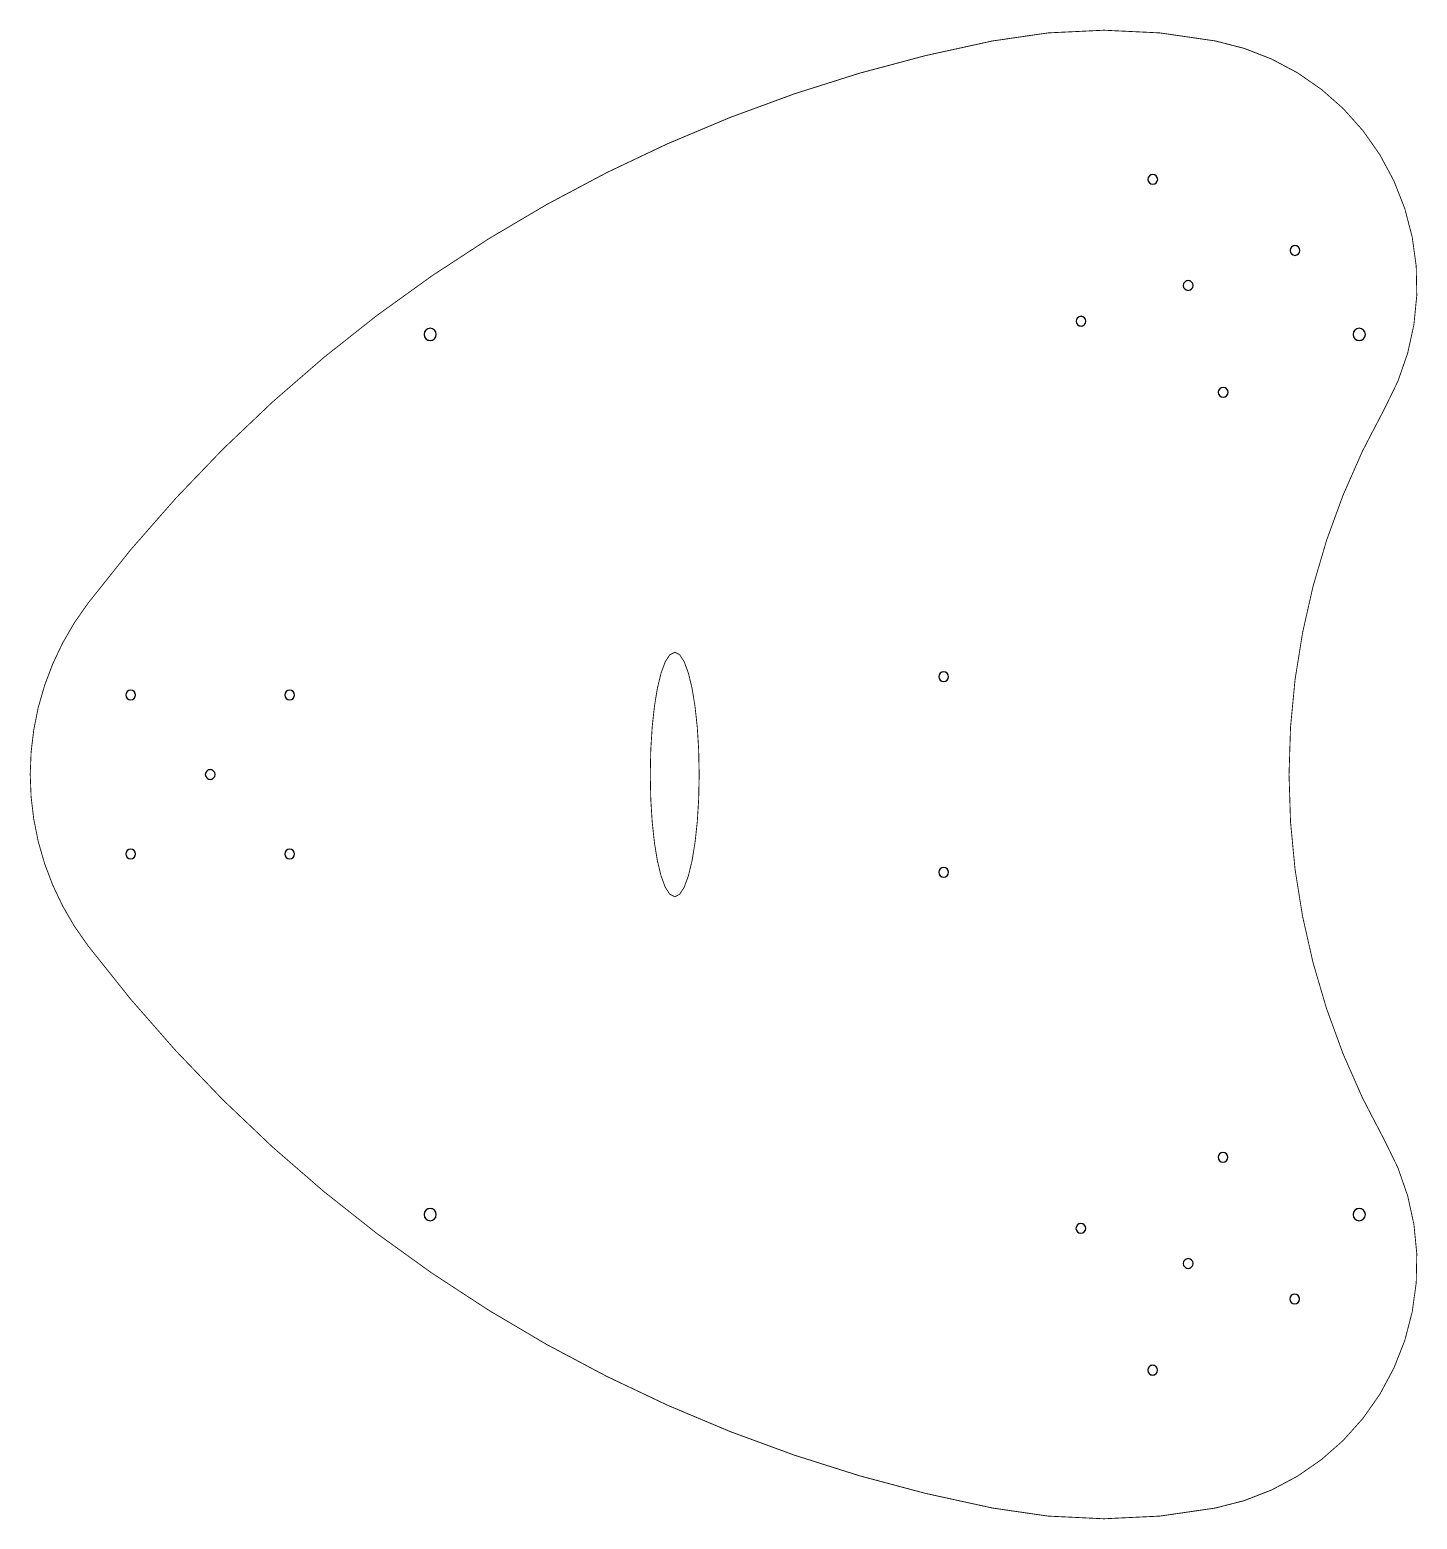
# Model space of a CAD drawing. Extents: x 0.1 to 22.5, y 0 to 24.
import ezdxf

# ---------------------------------------------------------------- set-up
doc = ezdxf.new("R2010")
doc.units = 0
doc.layers.get('0').update_dxf_attribs({"linetype": 'CONTINUOUS'})

msp = doc.modelspace()

# ---------------------------------------------------------------- linework, layer by layer
at = {"color": 0, "const_width": 0.01378}
for points in [[(15.6121, 0.22222), (16.5058, 0.09256), (17.4058, 0.04937), (18.3058, 0.09256), (19.1997, 0.22222), (19.6642, 0.3418), (20.1065, 0.51384), (20.5228, 0.7353), (20.909, 1.00309), (21.2613, 1.31418), (21.5757, 1.66547), (21.8485, 2.05393), (22.0754, 2.47646), (22.2506, 2.92307), (22.37, 3.38243), (22.4342, 3.84956), (22.4432, 4.31944), (22.3974, 4.78717), (22.2967, 5.24778), (22.1414, 5.69629), (21.9317, 6.12771), (21.5694, 6.82443), (21.2554, 7.53776), (20.9897, 8.26525), (20.7724, 9.00461), (20.6033, 9.75347), (20.4825, 10.5094), (20.4101, 11.2702), (20.386, 12.0333), (20.4101, 12.7963), (20.4825, 13.5571), (20.6033, 14.3131), (20.7724, 15.0619), (20.9897, 15.8012), (21.2554, 16.5287), (21.5694, 17.2421), (21.9317, 17.9387), (22.1414, 18.3703), (22.2967, 18.8187), (22.3974, 19.2793), (22.4432, 19.7471), (22.4342, 20.2169), (22.37, 20.684), (22.2506, 21.1433), (22.0754, 21.59), (21.8485, 22.0125), (21.5757, 22.4011), (21.2613, 22.7524), (20.909, 23.0635), (20.5228, 23.3312), (20.1065, 23.5526), (19.6642, 23.7247), (19.1997, 23.8443), (18.3058, 23.9739), (17.4058, 24.0171), (16.5058, 23.9739), (15.6121, 23.8443), (14.5317, 23.6082), (13.4671, 23.324), (12.42, 22.9925), (11.3917, 22.6146), (10.3836, 22.1913), (9.39725, 21.7232), (8.43403, 21.2115), (7.49539, 20.6572), (6.58279, 20.0608), (5.69769, 19.4235), (4.84153, 18.7461), (4.01574, 18.0294), (3.22174, 17.2746), (2.46099, 16.4824), (1.73503, 15.6535), (1.04519, 14.7892), (0.82731, 14.4768), (0.63846, 14.1515), (0.47873, 13.8154), (0.34798, 13.47), (0.24631, 13.1172), (0.17372, 12.759), (0.1301, 12.397), (0.11561, 12.0333), (0.1301, 11.6695), (0.17372, 11.3075), (0.24631, 10.9493), (0.34798, 10.5965), (0.47873, 10.2511), (0.63846, 9.91487), (0.82731, 9.58968), (1.04519, 9.27735), (1.73503, 8.41297), (2.46099, 7.58419), (3.22174, 6.79189), (4.01574, 6.037), (4.84153, 5.32042), (5.69769, 4.64301), (6.58279, 4.00569), (7.49539, 3.4094), (8.43403, 2.85493), (9.39725, 2.34332), (10.3836, 1.87532), (11.3917, 1.45193), (12.42, 1.07406), (13.4671, 0.74257), (14.5317, 0.45833), (15.6121, 0.22222)], [(18.2711, 21.6151), (18.2649, 21.6458), (18.2481, 21.6708), (18.2229, 21.6878), (18.1924, 21.6939), (18.1617, 21.6878), (18.1367, 21.6708), (18.1197, 21.6458), (18.1136, 21.6151), (18.1197, 21.5846), (18.1367, 21.5596), (18.1617, 21.5426), (18.1924, 21.5364), (18.2229, 21.5426), (18.2481, 21.5596), (18.2649, 21.5846), (18.2711, 21.6151)], [(20.56, 20.4707), (20.5538, 20.5014), (20.5369, 20.5264), (20.5119, 20.5433), (20.4813, 20.5494), (20.4506, 20.5433), (20.4256, 20.5264), (20.4088, 20.5014), (20.4025, 20.4707), (20.4088, 20.4401), (20.4256, 20.4151), (20.4506, 20.3982), (20.4813, 20.3919), (20.5119, 20.3982), (20.5369, 20.4151), (20.5538, 20.4401), (20.56, 20.4707)], [(18.8404, 19.9072), (18.8343, 19.9379), (18.8174, 19.9629), (18.7924, 19.9799), (18.7617, 19.986), (18.731, 19.9799), (18.706, 19.9629), (18.6892, 19.9379), (18.6831, 19.9072), (18.6892, 19.8767), (18.706, 19.8517), (18.731, 19.8347), (18.7617, 19.8285), (18.7924, 19.8347), (18.8174, 19.8517), (18.8343, 19.8767), (18.8404, 19.9072)], [(6.65474, 19.1199), (6.64697, 19.1582), (6.62586, 19.1894), (6.59461, 19.2106), (6.55632, 19.2182), (6.51796, 19.2106), (6.48671, 19.1894), (6.4656, 19.1582), (6.4579, 19.1199), (6.4656, 19.0815), (6.48671, 19.0503), (6.51796, 19.0292), (6.55632, 19.0214), (6.59461, 19.0292), (6.62586, 19.0503), (6.64697, 19.0815), (6.65474, 19.1199)], [(17.1154, 19.3319), (17.1092, 19.3626), (17.0922, 19.3876), (17.0672, 19.4044), (17.0367, 19.4107), (17.006, 19.4044), (16.981, 19.3876), (16.964, 19.3626), (16.9579, 19.3319), (16.964, 19.3014), (16.981, 19.2763), (17.006, 19.2594), (17.0367, 19.2532), (17.0672, 19.2594), (17.0922, 19.2763), (17.1092, 19.3014), (17.1154, 19.3319)], [(21.6153, 19.1199), (21.6076, 19.1582), (21.5865, 19.1894), (21.5553, 19.2106), (21.5169, 19.2182), (21.4786, 19.2106), (21.4474, 19.1894), (21.4262, 19.1582), (21.4185, 19.1199), (21.4262, 19.0815), (21.4474, 19.0503), (21.4786, 19.0292), (21.5169, 19.0214), (21.5553, 19.0292), (21.5865, 19.0503), (21.6076, 19.0815), (21.6153, 19.1199)], [(19.4043, 18.1875), (19.3981, 18.2182), (19.3812, 18.2432), (19.3561, 18.2601), (19.3256, 18.2663), (19.2949, 18.2601), (19.2699, 18.2432), (19.2529, 18.2182), (19.2468, 18.1875), (19.2529, 18.1569), (19.2699, 18.1319), (19.2949, 18.115), (19.3256, 18.1087), (19.3561, 18.115), (19.3812, 18.1319), (19.3981, 18.1569), (19.4043, 18.1875)], [(10.494, 14.0017), (10.4146, 13.9618), (10.3407, 13.8471), (10.2739, 13.6656), (10.2156, 13.4252), (10.1675, 13.1338), (10.1312, 12.7995), (10.1083, 12.43), (10.1003, 12.0332), (10.1083, 11.6365), (10.1312, 11.267), (10.1675, 10.9327), (10.2156, 10.6413), (10.2739, 10.4009), (10.3407, 10.2195), (10.4146, 10.1048), (10.494, 10.0647), (10.5733, 10.1048), (10.6472, 10.2195), (10.7141, 10.4009), (10.7723, 10.6413), (10.8204, 10.9327), (10.8567, 11.267), (10.8797, 11.6365), (10.8877, 12.0332), (10.8797, 12.43), (10.8567, 12.7995), (10.8204, 13.1338), (10.7723, 13.4252), (10.7141, 13.6656), (10.6472, 13.8471), (10.5733, 13.9618), (10.494, 14.0017)], [(14.9035, 13.608), (14.8972, 13.6387), (14.8804, 13.6637), (14.8554, 13.6806), (14.8247, 13.6868), (14.794, 13.6806), (14.769, 13.6637), (14.7522, 13.6387), (14.746, 13.608), (14.7522, 13.5774), (14.769, 13.5524), (14.794, 13.5355), (14.8247, 13.5293), (14.8554, 13.5355), (14.8804, 13.5524), (14.8972, 13.5774), (14.9035, 13.608)], [(1.81287, 13.3128), (1.80669, 13.3434), (1.78982, 13.3684), (1.76481, 13.3853), (1.73415, 13.3915), (1.70344, 13.3853), (1.67844, 13.3684), (1.66157, 13.3434), (1.65543, 13.3128), (1.66157, 13.2821), (1.67844, 13.2571), (1.70344, 13.2402), (1.73415, 13.234), (1.76481, 13.2402), (1.78982, 13.2571), (1.80669, 13.2821), (1.81287, 13.3128)], [(4.37196, 13.3128), (4.36572, 13.3434), (4.34885, 13.3684), (4.32383, 13.3853), (4.29324, 13.3915), (4.26253, 13.3853), (4.23753, 13.3684), (4.22065, 13.3434), (4.21446, 13.3128), (4.22065, 13.2821), (4.23753, 13.2571), (4.26253, 13.2402), (4.29324, 13.234), (4.32383, 13.2402), (4.34885, 13.2571), (4.36572, 13.2821), (4.37196, 13.3128)], [(3.09244, 12.0332), (3.08621, 12.0639), (3.06933, 12.0889), (3.04432, 12.1058), (3.01367, 12.112), (2.98301, 12.1058), (2.95801, 12.0889), (2.94114, 12.0639), (2.93494, 12.0332), (2.94114, 12.0026), (2.95801, 11.9776), (2.98301, 11.9607), (3.01367, 11.9545), (3.04432, 11.9607), (3.06933, 11.9776), (3.08621, 12.0026), (3.09244, 12.0332)], [(1.81287, 10.7537), (1.80669, 10.7844), (1.78982, 10.8094), (1.76481, 10.8263), (1.73415, 10.8325), (1.70344, 10.8263), (1.67844, 10.8094), (1.66157, 10.7844), (1.65543, 10.7537), (1.66157, 10.7231), (1.67844, 10.6981), (1.70344, 10.6812), (1.73415, 10.675), (1.76481, 10.6812), (1.78982, 10.6981), (1.80669, 10.7231), (1.81287, 10.7537)], [(4.37196, 10.7537), (4.36572, 10.7844), (4.34885, 10.8094), (4.32383, 10.8263), (4.29324, 10.8325), (4.26253, 10.8263), (4.23753, 10.8094), (4.22065, 10.7844), (4.21446, 10.7537), (4.22065, 10.7231), (4.23753, 10.6981), (4.26253, 10.6812), (4.29324, 10.675), (4.32383, 10.6812), (4.34885, 10.6981), (4.36572, 10.7231), (4.37196, 10.7537)], [(14.9035, 10.4584), (14.8972, 10.4891), (14.8804, 10.5141), (14.8554, 10.531), (14.8247, 10.5372), (14.794, 10.531), (14.769, 10.5141), (14.7522, 10.4891), (14.746, 10.4584), (14.7522, 10.4278), (14.769, 10.4028), (14.794, 10.3859), (14.8247, 10.3797), (14.8554, 10.3859), (14.8804, 10.4028), (14.8972, 10.4278), (14.9035, 10.4584)], [(19.4013, 5.86996), (19.3951, 5.90061), (19.3782, 5.92562), (19.3532, 5.94249), (19.3226, 5.94868), (19.2919, 5.94249), (19.2668, 5.92562), (19.25, 5.90061), (19.2438, 5.86996), (19.25, 5.83931), (19.2668, 5.81429), (19.2919, 5.79742), (19.3226, 5.79124), (19.3532, 5.79742), (19.3782, 5.81429), (19.3951, 5.83931), (19.4013, 5.86996)], [(6.65474, 4.94661), (6.64697, 4.98497), (6.62586, 5.01622), (6.59461, 5.03733), (6.55632, 5.04503), (6.51796, 5.03733), (6.48671, 5.01622), (6.4656, 4.98497), (6.4579, 4.94661), (6.4656, 4.90831), (6.48671, 4.87706), (6.51796, 4.85596), (6.55632, 4.84819), (6.59461, 4.85596), (6.62586, 4.87706), (6.64697, 4.90831), (6.65474, 4.94661)], [(21.6153, 4.94661), (21.6076, 4.98497), (21.5865, 5.01622), (21.5553, 5.03733), (21.5169, 5.04503), (21.4786, 5.03733), (21.4474, 5.01622), (21.4262, 4.98497), (21.4185, 4.94661), (21.4262, 4.90831), (21.4474, 4.87706), (21.4786, 4.85596), (21.5169, 4.84819), (21.5553, 4.85596), (21.5865, 4.87706), (21.6076, 4.90831), (21.6153, 4.94661)], [(17.1124, 4.72553), (17.1061, 4.75618), (17.0893, 4.78119), (17.0643, 4.79807), (17.0338, 4.80425), (17.0029, 4.79807), (16.9779, 4.78119), (16.9611, 4.75618), (16.9549, 4.72553), (16.9611, 4.69488), (16.9779, 4.66986), (17.0029, 4.653), (17.0338, 4.64675), (17.0643, 4.653), (17.0893, 4.66986), (17.1061, 4.69488), (17.1124, 4.72553)], [(18.8404, 4.15924), (18.8343, 4.18989), (18.8174, 4.2149), (18.7924, 4.23178), (18.7617, 4.23796), (18.731, 4.23178), (18.706, 4.2149), (18.6892, 4.18989), (18.6831, 4.15924), (18.6892, 4.12858), (18.706, 4.10357), (18.731, 4.08669), (18.7617, 4.08046), (18.7924, 4.08669), (18.8174, 4.10357), (18.8343, 4.12858), (18.8404, 4.15924)], [(20.5571, 3.58669), (20.5508, 3.6174), (20.5339, 3.64242), (20.5089, 3.65929), (20.4783, 3.66542), (20.4476, 3.65929), (20.4226, 3.64242), (20.4057, 3.6174), (20.3996, 3.58669), (20.4057, 3.55604), (20.4226, 3.53103), (20.4476, 3.51417), (20.4783, 3.50797), (20.5089, 3.51417), (20.5339, 3.53103), (20.5508, 3.55604), (20.5571, 3.58669)], [(18.2681, 2.44228), (18.2619, 2.47299), (18.245, 2.49799), (18.22, 2.51486), (18.1894, 2.52106), (18.1588, 2.51486), (18.1336, 2.49799), (18.1168, 2.47299), (18.1106, 2.44228), (18.1168, 2.41168), (18.1336, 2.38667), (18.1588, 2.36979), (18.1894, 2.36356), (18.22, 2.36979), (18.245, 2.38667), (18.2619, 2.41168), (18.2681, 2.44228)]]:
    msp.add_lwpolyline(points, close=True, dxfattribs=at)
at = {"color": 254}
for points in [[(18.2711, 21.6151), (18.2649, 21.6458), (18.2481, 21.6708), (18.2229, 21.6878), (18.1924, 21.6939), (18.1617, 21.6878), (18.1367, 21.6708), (18.1197, 21.6458), (18.1136, 21.6151), (18.1197, 21.5846), (18.1367, 21.5596), (18.1617, 21.5426), (18.1924, 21.5364), (18.2229, 21.5426), (18.2481, 21.5596), (18.2649, 21.5846), (18.2711, 21.6151)], [(20.56, 20.4707), (20.5538, 20.5014), (20.5369, 20.5264), (20.5119, 20.5433), (20.4813, 20.5494), (20.4506, 20.5433), (20.4256, 20.5264), (20.4088, 20.5014), (20.4025, 20.4707), (20.4088, 20.4401), (20.4256, 20.4151), (20.4506, 20.3982), (20.4813, 20.3919), (20.5119, 20.3982), (20.5369, 20.4151), (20.5538, 20.4401), (20.56, 20.4707)], [(18.8404, 19.9072), (18.8343, 19.9379), (18.8174, 19.9629), (18.7924, 19.9799), (18.7617, 19.986), (18.731, 19.9799), (18.706, 19.9629), (18.6892, 19.9379), (18.6831, 19.9072), (18.6892, 19.8767), (18.706, 19.8517), (18.731, 19.8347), (18.7617, 19.8285), (18.7924, 19.8347), (18.8174, 19.8517), (18.8343, 19.8767), (18.8404, 19.9072)], [(6.65474, 19.1199), (6.64697, 19.1582), (6.62586, 19.1894), (6.59461, 19.2106), (6.55632, 19.2182), (6.51796, 19.2106), (6.48671, 19.1894), (6.4656, 19.1582), (6.4579, 19.1199), (6.4656, 19.0815), (6.48671, 19.0503), (6.51796, 19.0292), (6.55632, 19.0214), (6.59461, 19.0292), (6.62586, 19.0503), (6.64697, 19.0815), (6.65474, 19.1199)], [(17.1154, 19.3319), (17.1092, 19.3626), (17.0922, 19.3876), (17.0672, 19.4044), (17.0367, 19.4107), (17.006, 19.4044), (16.981, 19.3876), (16.964, 19.3626), (16.9579, 19.3319), (16.964, 19.3014), (16.981, 19.2763), (17.006, 19.2594), (17.0367, 19.2532), (17.0672, 19.2594), (17.0922, 19.2763), (17.1092, 19.3014), (17.1154, 19.3319)], [(21.6153, 19.1199), (21.6076, 19.1582), (21.5865, 19.1894), (21.5553, 19.2106), (21.5169, 19.2182), (21.4786, 19.2106), (21.4474, 19.1894), (21.4262, 19.1582), (21.4185, 19.1199), (21.4262, 19.0815), (21.4474, 19.0503), (21.4786, 19.0292), (21.5169, 19.0214), (21.5553, 19.0292), (21.5865, 19.0503), (21.6076, 19.0815), (21.6153, 19.1199)], [(19.4043, 18.1875), (19.3981, 18.2182), (19.3812, 18.2432), (19.3561, 18.2601), (19.3256, 18.2663), (19.2949, 18.2601), (19.2699, 18.2432), (19.2529, 18.2182), (19.2468, 18.1875), (19.2529, 18.1569), (19.2699, 18.1319), (19.2949, 18.115), (19.3256, 18.1087), (19.3561, 18.115), (19.3812, 18.1319), (19.3981, 18.1569), (19.4043, 18.1875)], [(14.9035, 13.608), (14.8972, 13.6387), (14.8804, 13.6637), (14.8554, 13.6806), (14.8247, 13.6868), (14.794, 13.6806), (14.769, 13.6637), (14.7522, 13.6387), (14.746, 13.608), (14.7522, 13.5774), (14.769, 13.5524), (14.794, 13.5355), (14.8247, 13.5293), (14.8554, 13.5355), (14.8804, 13.5524), (14.8972, 13.5774), (14.9035, 13.608)], [(1.81287, 13.3128), (1.80669, 13.3434), (1.78982, 13.3684), (1.76481, 13.3853), (1.73415, 13.3915), (1.70344, 13.3853), (1.67844, 13.3684), (1.66157, 13.3434), (1.65543, 13.3128), (1.66157, 13.2821), (1.67844, 13.2571), (1.70344, 13.2402), (1.73415, 13.234), (1.76481, 13.2402), (1.78982, 13.2571), (1.80669, 13.2821), (1.81287, 13.3128)], [(4.37196, 13.3128), (4.36572, 13.3434), (4.34885, 13.3684), (4.32383, 13.3853), (4.29324, 13.3915), (4.26253, 13.3853), (4.23753, 13.3684), (4.22065, 13.3434), (4.21446, 13.3128), (4.22065, 13.2821), (4.23753, 13.2571), (4.26253, 13.2402), (4.29324, 13.234), (4.32383, 13.2402), (4.34885, 13.2571), (4.36572, 13.2821), (4.37196, 13.3128)], [(3.09244, 12.0332), (3.08621, 12.0639), (3.06933, 12.0889), (3.04432, 12.1058), (3.01367, 12.112), (2.98301, 12.1058), (2.95801, 12.0889), (2.94114, 12.0639), (2.93494, 12.0332), (2.94114, 12.0026), (2.95801, 11.9776), (2.98301, 11.9607), (3.01367, 11.9545), (3.04432, 11.9607), (3.06933, 11.9776), (3.08621, 12.0026), (3.09244, 12.0332)], [(1.81287, 10.7537), (1.80669, 10.7844), (1.78982, 10.8094), (1.76481, 10.8263), (1.73415, 10.8325), (1.70344, 10.8263), (1.67844, 10.8094), (1.66157, 10.7844), (1.65543, 10.7537), (1.66157, 10.7231), (1.67844, 10.6981), (1.70344, 10.6812), (1.73415, 10.675), (1.76481, 10.6812), (1.78982, 10.6981), (1.80669, 10.7231), (1.81287, 10.7537)], [(4.37196, 10.7537), (4.36572, 10.7844), (4.34885, 10.8094), (4.32383, 10.8263), (4.29324, 10.8325), (4.26253, 10.8263), (4.23753, 10.8094), (4.22065, 10.7844), (4.21446, 10.7537), (4.22065, 10.7231), (4.23753, 10.6981), (4.26253, 10.6812), (4.29324, 10.675), (4.32383, 10.6812), (4.34885, 10.6981), (4.36572, 10.7231), (4.37196, 10.7537)], [(14.9035, 10.4584), (14.8972, 10.4891), (14.8804, 10.5141), (14.8554, 10.531), (14.8247, 10.5372), (14.794, 10.531), (14.769, 10.5141), (14.7522, 10.4891), (14.746, 10.4584), (14.7522, 10.4278), (14.769, 10.4028), (14.794, 10.3859), (14.8247, 10.3797), (14.8554, 10.3859), (14.8804, 10.4028), (14.8972, 10.4278), (14.9035, 10.4584)], [(19.4013, 5.86996), (19.3951, 5.90061), (19.3782, 5.92562), (19.3532, 5.94249), (19.3226, 5.94868), (19.2919, 5.94249), (19.2668, 5.92562), (19.25, 5.90061), (19.2438, 5.86996), (19.25, 5.83931), (19.2668, 5.81429), (19.2919, 5.79742), (19.3226, 5.79124), (19.3532, 5.79742), (19.3782, 5.81429), (19.3951, 5.83931), (19.4013, 5.86996)], [(6.65474, 4.94661), (6.64697, 4.98497), (6.62586, 5.01622), (6.59461, 5.03733), (6.55632, 5.04503), (6.51796, 5.03733), (6.48671, 5.01622), (6.4656, 4.98497), (6.4579, 4.94661), (6.4656, 4.90831), (6.48671, 4.87706), (6.51796, 4.85596), (6.55632, 4.84819), (6.59461, 4.85596), (6.62586, 4.87706), (6.64697, 4.90831), (6.65474, 4.94661)], [(21.6153, 4.94661), (21.6076, 4.98497), (21.5865, 5.01622), (21.5553, 5.03733), (21.5169, 5.04503), (21.4786, 5.03733), (21.4474, 5.01622), (21.4262, 4.98497), (21.4185, 4.94661), (21.4262, 4.90831), (21.4474, 4.87706), (21.4786, 4.85596), (21.5169, 4.84819), (21.5553, 4.85596), (21.5865, 4.87706), (21.6076, 4.90831), (21.6153, 4.94661)], [(17.1124, 4.72553), (17.1061, 4.75618), (17.0893, 4.78119), (17.0643, 4.79807), (17.0338, 4.80425), (17.0029, 4.79807), (16.9779, 4.78119), (16.9611, 4.75618), (16.9549, 4.72553), (16.9611, 4.69488), (16.9779, 4.66986), (17.0029, 4.653), (17.0338, 4.64675), (17.0643, 4.653), (17.0893, 4.66986), (17.1061, 4.69488), (17.1124, 4.72553)], [(18.8404, 4.15924), (18.8343, 4.18989), (18.8174, 4.2149), (18.7924, 4.23178), (18.7617, 4.23796), (18.731, 4.23178), (18.706, 4.2149), (18.6892, 4.18989), (18.6831, 4.15924), (18.6892, 4.12858), (18.706, 4.10357), (18.731, 4.08669), (18.7617, 4.08046), (18.7924, 4.08669), (18.8174, 4.10357), (18.8343, 4.12858), (18.8404, 4.15924)], [(20.5571, 3.58669), (20.5508, 3.6174), (20.5339, 3.64242), (20.5089, 3.65929), (20.4783, 3.66542), (20.4476, 3.65929), (20.4226, 3.64242), (20.4057, 3.6174), (20.3996, 3.58669), (20.4057, 3.55604), (20.4226, 3.53103), (20.4476, 3.51417), (20.4783, 3.50797), (20.5089, 3.51417), (20.5339, 3.53103), (20.5508, 3.55604), (20.5571, 3.58669)], [(18.2681, 2.44228), (18.2619, 2.47299), (18.245, 2.49799), (18.22, 2.51486), (18.1894, 2.52106), (18.1588, 2.51486), (18.1336, 2.49799), (18.1168, 2.47299), (18.1106, 2.44228), (18.1168, 2.41168), (18.1336, 2.38667), (18.1588, 2.36979), (18.1894, 2.36356), (18.22, 2.36979), (18.245, 2.38667), (18.2619, 2.41168), (18.2681, 2.44228)]]:
    msp.add_lwpolyline(points, close=True, dxfattribs=at)

doc.saveas('drawing.dxf')
